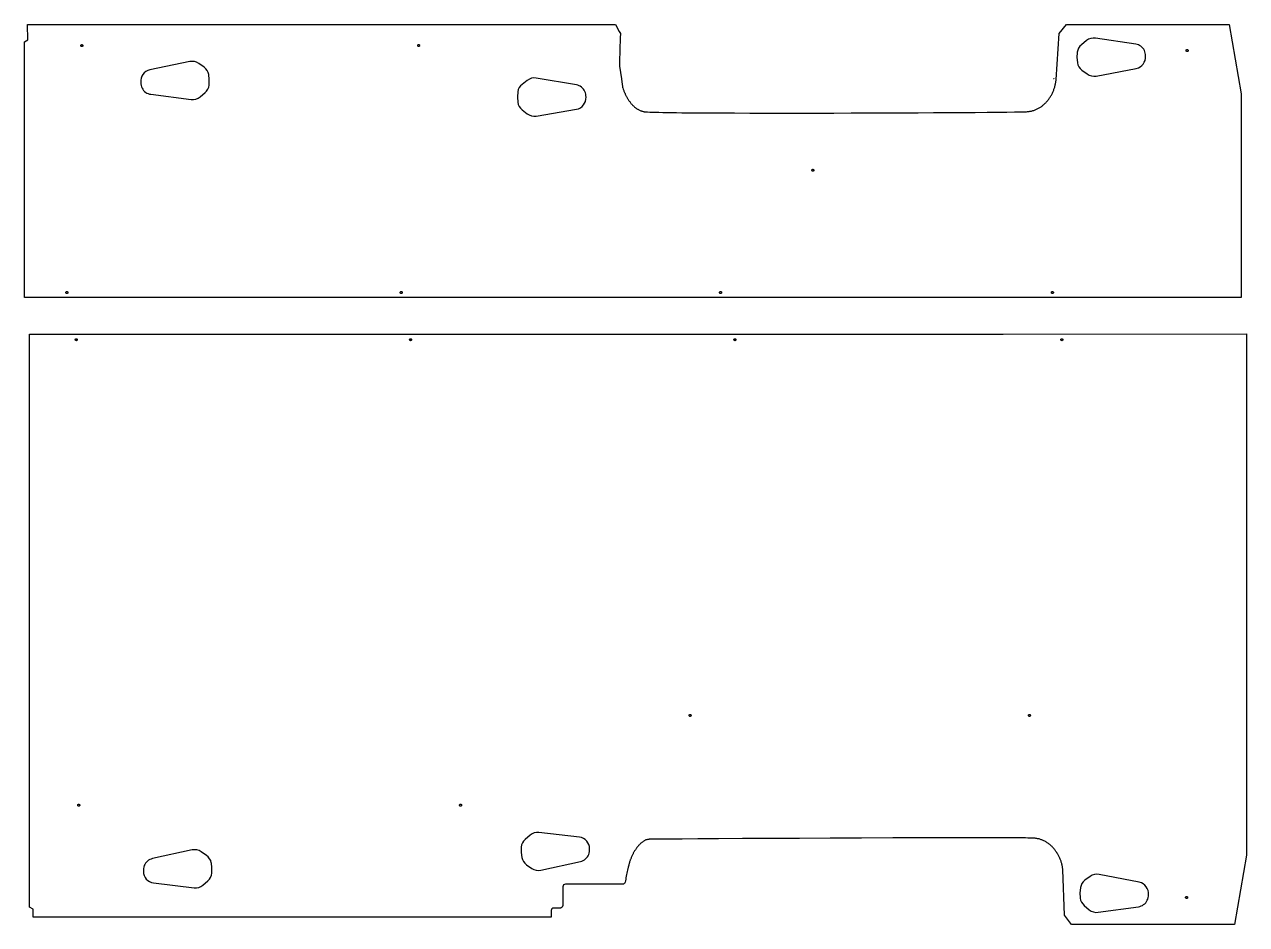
# Model space of a CAD drawing. Extents: x 0 to 9753, y 0 to 9976.
# Drawn here: x 2581 to 5030, y 3338 to 5143 of the extents above; entities that cross this region are included whole.
import ezdxf

# ---------------------------------------------------------------- set-up
doc = ezdxf.new("R2010")
doc.units = 0
doc.layers.add('Default_Layer', color=1, linetype='CONTINUOUS')

msp = doc.modelspace()

# ---------------------------------------------------------------- linework, layer by layer
at = {"layer": 'Default_Layer'}
for points in [[(2580.7, 4595.3), (2580.7, 5107.7), (2587.3, 5111.8), (2587.1, 5142.3), (3765, 5142.4, -0.001201), (3775.1, 5124.1, 0.013159), (3773.2, 5059.1), (3776.8, 5033.3), (3778.4, 5022.2), (3778.9, 5018.8), (3779.1, 5017.4), (3779.2, 5016.8), (3779.4, 5016.3), (3779.8, 5015.3), (3780.6, 5012.8), (3781.1, 5011.5), (3781.6, 5010.2), (3782.1, 5008.9), (3782.6, 5007.7), (3783.1, 5006.4), (3783.6, 5005.1), (3784.2, 5003.9), (3784.8, 5002.6), (3785.4, 5001.4), (3786, 5000.2), (3786.6, 4999), (3787.2, 4997.8), (3787.8, 4996.7), (3788.5, 4995.5), (3789.1, 4994.4), (3789.8, 4993.3), (3790.5, 4992.1), (3791.2, 4991), (3792, 4989.9), (3792.7, 4988.8), (3793.5, 4987.8), (3794.3, 4986.7), (3795.1, 4985.7), (3796, 4984.7), (3796.8, 4983.6), (3797.7, 4982.7), (3798.5, 4981.8), (3799.3, 4981), (3800.1, 4980.1), (3800.9, 4979.3), (3801.8, 4978.6), (3802.6, 4977.8), (3803.5, 4977), (3804.4, 4976.3), (3805.3, 4975.6), (3806.2, 4974.9), (3807.2, 4974.2), (3808.1, 4973.6), (3809.1, 4973), (3810.1, 4972.4), (3811.1, 4971.8), (3812.1, 4971.3), (3813.3, 4970.7), (3814.5, 4970.2), (3815.7, 4969.7), (3816.9, 4969.2), (3818.1, 4968.8), (3819.4, 4968.4), (3820.5, 4968.1), (3821.7, 4967.8), (3822.3, 4967.7), (3823.2, 4967.6), (3824.4, 4967.5), (3825.7, 4967.3), (3827.4, 4967.2), (3829.2, 4967.1), (3833.6, 4966.9), (3838.9, 4966.7), (3845, 4966.6), (3852, 4966.4), (3859.8, 4966.2), (3868.3, 4966.1), (3877.5, 4966), (3887.5, 4965.8), (3898.1, 4965.7), (3921.2, 4965.5), (3946.7, 4965.3), (3974.1, 4965.2), (4003.4, 4965.1), (4034.2, 4965), (4066.3, 4965), (4099.4, 4964.9), (4133.3, 4965), (4167.7, 4965), (4202.5, 4965), (4237.2, 4965.1), (4271.7, 4965.2), (4305.8, 4965.3), (4339.1, 4965.5), (4371.4, 4965.6), (4402.6, 4965.8), (4432.2, 4965.9), (4460.1, 4966.1), (4486, 4966.3), (4509.7, 4966.5), (4530.8, 4966.7), (4549.3, 4966.9), (4564.7, 4967.2), (4571.3, 4967.3), (4576.9, 4967.4), (4581.7, 4967.5), (4585.6, 4967.6), (4588.6, 4967.7), (4590.6, 4967.8), (4591.5, 4967.9), (4592.5, 4968), (4593.9, 4968.1), (4595.6, 4968.4), (4597.2, 4968.7), (4598.7, 4969), (4600.2, 4969.4), (4601.7, 4969.8), (4603.1, 4970.2), (4604.6, 4970.7), (4606, 4971.3), (4607.4, 4971.8), (4608.8, 4972.4), (4610.2, 4973.1), (4611.5, 4973.8), (4612.9, 4974.5), (4614.2, 4975.2), (4615.5, 4976), (4616.8, 4976.9), (4618, 4977.7), (4619.3, 4978.6), (4620.5, 4979.6), (4621.7, 4980.5), (4622.9, 4981.5), (4624, 4982.5), (4625.1, 4983.6), (4626.2, 4984.6), (4627.3, 4985.7), (4628.4, 4986.8), (4629.4, 4988), (4630.4, 4989.1), (4631.4, 4990.3), (4632.3, 4991.5), (4633.3, 4992.8), (4634.2, 4994.1), (4635.1, 4995.4), (4636, 4996.7), (4636.8, 4998.1), (4637.7, 4999.5), (4638.5, 5000.9), (4639.2, 5002.3), (4640, 5003.7), (4640.7, 5005.1), (4641.3, 5006.6), (4642, 5008), (4642.6, 5009.5), (4643.2, 5011), (4643.8, 5012.5), (4644.3, 5014), (4644.8, 5015.5), (4645.2, 5017), (4645.7, 5018.6), (4646.1, 5020.1), (4646.5, 5021.7), (4646.8, 5023.2), (4647.1, 5024.8), (4647.4, 5026.3), (4647.6, 5027.6), (4647.8, 5028.9), (4647.9, 5030.1), (4648.1, 5031.4), (4648.2, 5032.3), (4654.2, 5124.1), (4668.6, 5142.4), (4995.1, 5142.5), (5019.1, 5003.5), (5018.9, 4595.3), (2580.7, 4595.3)], [(4827.3, 5079.1, 0.250514), (4817.6, 5099, 0.116283), (4807.7, 5103.2), (4726.8, 5115, 0.20966), (4709, 5110.1), (4698.7, 5101.8, 0.193163), (4690.4, 5086.9, 0.020546), (4690.4, 5086.6), (4689.8, 5076.5, 0.037985), (4689.8, 5076.1), (4690.8, 5066, 0.013982), (4690.8, 5065.9, 0.194637), (4699.8, 5051.1), (4710.4, 5043.3, 0.20966), (4728.4, 5039.1), (4808.7, 5054.3), (4808.7, 5054.3, 0.376786), (4827.3, 5079.1)], [(2813.7, 5026.2, 0.250514), (2823.8, 5006.4, 0.116283), (2833.8, 5002.5), (2914.9, 4992.2, 0.20966), (2932.6, 4997.5), (2942.7, 5006, 0.193163), (2950.8, 5021.1, 0.020546), (2950.8, 5021.4), (2951.1, 5031.5, 0.037985), (2951.1, 5031.9), (2950, 5041.9, 0.013982), (2949.9, 5042.1, 0.194637), (2940.7, 5056.6), (2929.9, 5064.3, 0.20966), (2911.9, 5068.1), (2831.9, 5051.4), (2831.8, 5051.4, 0.376786), (2813.7, 5026.2)], [(3706, 4996.9, 0.250514), (3696.7, 5017, 0.116283), (3686.9, 5021.3), (3606.3, 5035, 0.20966), (3588.4, 5030.5), (3578, 5022.4, 0.193163), (3569.3, 5007.6, 0.020546), (3569.3, 5007.3), (3568.5, 4997.3, 0.037985), (3568.5, 4996.8), (3569.2, 4986.8, 0.013982), (3569.3, 4986.6, 0.194637), (3577.9, 4971.7), (3588.3, 4963.6, 0.20966), (3606.2, 4959), (3686.8, 4972.4), (3686.9, 4972.5, 0.376786), (3706, 4996.9)], [(5029.7, 4522.3), (5029.7, 3999.9), (5029.7, 3477.6), (5005.7, 3338.5), (4679.2, 3338.6), (4664.8, 3357), (4661.7, 3447.9), (4661.6, 3449.2), (4661.4, 3450.5), (4661.2, 3451.7), (4661, 3453), (4660.7, 3454.6), (4660.4, 3456.1), (4660.1, 3457.7), (4659.7, 3459.2), (4659.3, 3460.8), (4658.9, 3462.3), (4658.4, 3463.8), (4657.9, 3465.3), (4657.4, 3466.8), (4656.8, 3468.3), (4656.2, 3469.8), (4655.6, 3471.3), (4655, 3472.8), (4654.3, 3474.2), (4653.6, 3475.6), (4652.8, 3477.1), (4652.1, 3478.5), (4651.3, 3479.9), (4650.5, 3481.2), (4649.6, 3482.6), (4648.7, 3483.9), (4647.8, 3485.2), (4646.9, 3486.5), (4645.9, 3487.8), (4645, 3489), (4644, 3490.2), (4643, 3491.4), (4642, 3492.5), (4640.9, 3493.6), (4639.9, 3494.7), (4638.8, 3495.8), (4637.6, 3496.8), (4636.5, 3497.8), (4635.3, 3498.8), (4634.1, 3499.8), (4632.9, 3500.7), (4631.7, 3501.6), (4630.4, 3502.5), (4629.1, 3503.3), (4627.8, 3504.1), (4626.5, 3504.8), (4625.2, 3505.6), (4623.8, 3506.3), (4622.4, 3506.9), (4621, 3507.5), (4619.6, 3508.1), (4618.2, 3508.6), (4616.8, 3509.1), (4615.3, 3509.5), (4613.8, 3510), (4612.3, 3510.3), (4610.8, 3510.6), (4609.2, 3510.9), (4607.5, 3511.2), (4606.1, 3511.4), (4605.1, 3511.5), (4604.2, 3511.5), (4602.3, 3511.6), (4599.5, 3511.7), (4596, 3511.8), (4591.7, 3511.9), (4586.6, 3512), (4580.8, 3512), (4567, 3512.1), (4550.7, 3512.2), (4532, 3512.3), (4511.1, 3512.3), (4488.2, 3512.3), (4463.6, 3512.3), (4437.4, 3512.3), (4381, 3512.2), (4320.8, 3512), (4258.4, 3511.8), (4195.5, 3511.5), (4133.7, 3511.3), (4074.6, 3511), (4019.9, 3510.7), (3971.2, 3510.3), (3930.2, 3510.1), (3898.6, 3509.8), (3886.7, 3509.7), (3877.9, 3509.6), (3875.2, 3509.6), (3872.5, 3509.6), (3867.1, 3509.6), (3861.6, 3509.6), (3856.2, 3509.7), (3850.9, 3509.7), (3845.9, 3509.7), (3843.5, 3509.7), (3841.2, 3509.7), (3839.1, 3509.7), (3837, 3509.6), (3835.8, 3509.5), (3834.7, 3509.5), (3833.7, 3509.4), (3832.7, 3509.3), (3831.7, 3509.2), (3830.8, 3509.1), (3829.2, 3508.9), (3827.9, 3508.6), (3826.9, 3508.4), (3826.2, 3508.2), (3825.9, 3508.1), (3825.8, 3508), (3824.7, 3507.5), (3823.7, 3506.9), (3822.7, 3506.3), (3821.8, 3505.7), (3820.8, 3505.1), (3819.9, 3504.4), (3818.9, 3503.7), (3818, 3503), (3817.1, 3502.3), (3816.2, 3501.5), (3815.4, 3500.8), (3814.5, 3500), (3813.7, 3499.2), (3812.9, 3498.4), (3812.1, 3497.5), (3811.3, 3496.7), (3810.4, 3495.7), (3809.6, 3494.7), (3808.7, 3493.7), (3807.9, 3492.6), (3807.1, 3491.6), (3806.4, 3490.5), (3805.6, 3489.4), (3804.9, 3488.3), (3804.1, 3487.2), (3803.4, 3486.1), (3802.8, 3484.9), (3802.1, 3483.8), (3801.4, 3482.7), (3800.8, 3481.5), (3800.2, 3480.3), (3799.6, 3479.2), (3799, 3477.9), (3798.4, 3476.7), (3797.8, 3475.4), (3797.3, 3474.2), (3796.7, 3472.9), (3796.2, 3471.7), (3795.7, 3470.4), (3795.2, 3469.1), (3794.7, 3467.9), (3794.3, 3466.6), (3793.4, 3464), (3793, 3463), (3792.9, 3462.5), (3792.7, 3462), (3791.7, 3457.6), (3790.6, 3453.2), (3789.4, 3447.7), (3788.7, 3444.7), (3788, 3441.7), (3787.4, 3438.5), (3786.7, 3435.3), (3786.1, 3432.2), (3785.5, 3429.2), (3785, 3426.3), (3784.6, 3423.6, -0.373486), (3779.7, 3419.3), (3664.6, 3419.3, 0.414214), (3659.6, 3414.3), (3659.6, 3376.6, -0.414214), (3654.6, 3371.6), (3641.2, 3371.6, 0.414214), (3636.2, 3366.6), (3636.2, 3353.1), (3117, 3353.1), (2597.9, 3353.1), (2597.9, 3369.3), (2591.1, 3373.4), (2591.1, 3947.4), (2591.1, 4521.5), (3078.8, 4521.6), (3566.5, 4521.8), (4054.2, 4521.9), (4542, 4522), (5029.7, 4522.3)], [(3713.2, 3490.4, 0.376786), (3692.8, 3513.8), (3692.8, 3513.8), (3611.6, 3523.1, 0.20966), (3593.9, 3517.7), (3583.9, 3509.1, 0.194637), (3576.1, 3493.7, 0.013982), (3576.1, 3493.5), (3575.8, 3483.5, 0.037985), (3575.8, 3483), (3577.1, 3473, 0.020546), (3577.2, 3472.8, 0.193163), (3586.6, 3458.4), (3597.4, 3450.9, 0.20966), (3615.5, 3447.3), (3695.3, 3465, 0.116283), (3704.9, 3469.9, 0.250514), (3713.2, 3490.4)], [(2819.1, 3445.2, 0.376786), (2839.3, 3421.8), (2839.4, 3421.8), (2920.6, 3412.2, 0.20966), (2938.2, 3417.6), (2948.2, 3426.2, 0.194637), (2956.2, 3441.5, 0.013982), (2956.2, 3441.7), (2956.5, 3451.7, 0.037985), (2956.4, 3452.2), (2955.2, 3462.2, 0.020546), (2955.1, 3462.5, 0.193163), (2945.8, 3476.8), (2935, 3484.4, 0.20966), (2916.8, 3488), (2837, 3470.6, 0.116283), (2827.4, 3465.8, 0.250514), (2819.1, 3445.2)], [(4833.2, 3398.2, 0.376786), (4814.8, 3423.2), (4814.7, 3423.2), (4734.5, 3439, 0.20966), (4716.5, 3435), (4705.8, 3427.2, 0.194637), (4696.8, 3412.6, 0.013982), (4696.7, 3412.4), (4695.7, 3402.4, 0.037985), (4695.7, 3401.9), (4696.2, 3391.9, 0.020546), (4696.2, 3391.6, 0.193163), (4704.4, 3376.6), (4714.6, 3368.2, 0.20966), (4732.4, 3363.1), (4813.3, 3374.3, 0.116283), (4823.3, 3378.4, 0.250514), (4833.2, 3398.2)]]:
    msp.add_lwpolyline(points, format="xyb", close=True, dxfattribs=at)
for points in [[(2693.7, 5100.3), (2693.7, 5100.5), (2693.7, 5100.7), (2693.8, 5100.9), (2693.8, 5101), (2693.9, 5101.2), (2694, 5101.4), (2694.1, 5101.5), (2694.3, 5101.7), (2694.4, 5101.8), (2694.5, 5101.9), (2694.7, 5102), (2694.9, 5102.1), (2695.1, 5102.2), (2695.3, 5102.2), (2695.5, 5102.3), (2695.7, 5102.3), (2695.9, 5102.3), (2696.1, 5102.2), (2696.3, 5102.2), (2696.4, 5102.1), (2696.6, 5102), (2696.8, 5101.9), (2696.9, 5101.8), (2697.1, 5101.7), (2697.2, 5101.5), (2697.3, 5101.4), (2697.4, 5101.2), (2697.5, 5101), (2697.6, 5100.9), (2697.6, 5100.7), (2697.7, 5100.5), (2697.7, 5100.3), (2697.7, 5100.1), (2697.6, 5099.9), (2697.6, 5099.7), (2697.5, 5099.5), (2697.4, 5099.3), (2697.3, 5099.1), (2697.2, 5099), (2697.1, 5098.8), (2696.9, 5098.7), (2696.8, 5098.6), (2696.6, 5098.5), (2696.4, 5098.4), (2696.3, 5098.4), (2696.1, 5098.3), (2695.9, 5098.3), (2695.7, 5098.3), (2695.5, 5098.3), (2695.3, 5098.3), (2695.1, 5098.4), (2694.9, 5098.4), (2694.7, 5098.5), (2694.5, 5098.6), (2694.4, 5098.7), (2694.3, 5098.8), (2694.1, 5099), (2694, 5099.1), (2693.9, 5099.3), (2693.8, 5099.5), (2693.8, 5099.7), (2693.7, 5099.9), (2693.7, 5100.1), (2693.7, 5100.3)], [(3368.7, 5100.3), (3368.7, 5100.5), (3368.7, 5100.7), (3368.8, 5100.9), (3368.8, 5101), (3368.9, 5101.2), (3369, 5101.4), (3369.1, 5101.5), (3369.3, 5101.7), (3369.4, 5101.8), (3369.5, 5101.9), (3369.7, 5102), (3369.9, 5102.1), (3370.1, 5102.2), (3370.3, 5102.2), (3370.5, 5102.3), (3370.7, 5102.3), (3370.9, 5102.3), (3371.1, 5102.2), (3371.3, 5102.2), (3371.4, 5102.1), (3371.6, 5102), (3371.8, 5101.9), (3371.9, 5101.8), (3372.1, 5101.7), (3372.2, 5101.5), (3372.3, 5101.4), (3372.4, 5101.2), (3372.5, 5101), (3372.6, 5100.9), (3372.6, 5100.7), (3372.7, 5100.5), (3372.7, 5100.3), (3372.7, 5100.1), (3372.6, 5099.9), (3372.6, 5099.7), (3372.5, 5099.5), (3372.4, 5099.3), (3372.3, 5099.1), (3372.2, 5099), (3372.1, 5098.8), (3371.9, 5098.7), (3371.8, 5098.6), (3371.6, 5098.5), (3371.4, 5098.4), (3371.3, 5098.4), (3371.1, 5098.3), (3370.9, 5098.3), (3370.7, 5098.3), (3370.5, 5098.3), (3370.3, 5098.3), (3370.1, 5098.4), (3369.9, 5098.4), (3369.7, 5098.5), (3369.5, 5098.6), (3369.4, 5098.7), (3369.3, 5098.8), (3369.1, 5099), (3369, 5099.1), (3368.9, 5099.3), (3368.8, 5099.5), (3368.8, 5099.7), (3368.7, 5099.9), (3368.7, 5100.1), (3368.7, 5100.3)], [(4908.7, 5090.3), (4908.7, 5090.5), (4908.7, 5090.7), (4908.8, 5090.9), (4908.8, 5091), (4908.9, 5091.2), (4909, 5091.4), (4909.1, 5091.5), (4909.3, 5091.7), (4909.4, 5091.8), (4909.5, 5091.9), (4909.7, 5092), (4909.9, 5092.1), (4910.1, 5092.2), (4910.3, 5092.2), (4910.5, 5092.3), (4910.7, 5092.3), (4910.9, 5092.3), (4911.1, 5092.2), (4911.3, 5092.2), (4911.4, 5092.1), (4911.6, 5092), (4911.8, 5091.9), (4911.9, 5091.8), (4912.1, 5091.7), (4912.2, 5091.5), (4912.3, 5091.4), (4912.4, 5091.2), (4912.5, 5091), (4912.6, 5090.9), (4912.6, 5090.7), (4912.7, 5090.5), (4912.7, 5090.3), (4912.7, 5090.1), (4912.6, 5089.9), (4912.6, 5089.7), (4912.5, 5089.5), (4912.4, 5089.3), (4912.3, 5089.1), (4912.2, 5089), (4912.1, 5088.8), (4911.9, 5088.7), (4911.8, 5088.6), (4911.6, 5088.5), (4911.4, 5088.4), (4911.3, 5088.4), (4911.1, 5088.3), (4910.9, 5088.3), (4910.7, 5088.3), (4910.5, 5088.3), (4910.3, 5088.3), (4910.1, 5088.4), (4909.9, 5088.4), (4909.7, 5088.5), (4909.5, 5088.6), (4909.4, 5088.7), (4909.3, 5088.8), (4909.1, 5089), (4909, 5089.1), (4908.9, 5089.3), (4908.8, 5089.5), (4908.8, 5089.7), (4908.7, 5089.9), (4908.7, 5090.1), (4908.7, 5090.3)], [(4158.7, 4850.3), (4158.7, 4850.5), (4158.7, 4850.7), (4158.8, 4850.9), (4158.8, 4851), (4158.9, 4851.2), (4159, 4851.4), (4159.1, 4851.5), (4159.3, 4851.7), (4159.4, 4851.8), (4159.5, 4851.9), (4159.7, 4852), (4159.9, 4852.1), (4160.1, 4852.2), (4160.3, 4852.2), (4160.5, 4852.3), (4160.7, 4852.3), (4160.9, 4852.3), (4161.1, 4852.2), (4161.3, 4852.2), (4161.4, 4852.1), (4161.6, 4852), (4161.8, 4851.9), (4161.9, 4851.8), (4162.1, 4851.7), (4162.2, 4851.5), (4162.3, 4851.4), (4162.4, 4851.2), (4162.5, 4851), (4162.6, 4850.9), (4162.6, 4850.7), (4162.7, 4850.5), (4162.7, 4850.3), (4162.7, 4850.1), (4162.6, 4849.9), (4162.6, 4849.7), (4162.5, 4849.5), (4162.4, 4849.3), (4162.3, 4849.1), (4162.2, 4849), (4162.1, 4848.8), (4161.9, 4848.7), (4161.8, 4848.6), (4161.6, 4848.5), (4161.4, 4848.4), (4161.3, 4848.4), (4161.1, 4848.3), (4160.9, 4848.3), (4160.7, 4848.3), (4160.5, 4848.3), (4160.3, 4848.3), (4160.1, 4848.4), (4159.9, 4848.4), (4159.7, 4848.5), (4159.5, 4848.6), (4159.4, 4848.7), (4159.3, 4848.8), (4159.1, 4849), (4159, 4849.1), (4158.9, 4849.3), (4158.8, 4849.5), (4158.8, 4849.7), (4158.7, 4849.9), (4158.7, 4850.1), (4158.7, 4850.3)], [(2663.7, 4605.3), (2663.7, 4605.5), (2663.7, 4605.7), (2663.8, 4605.9), (2663.8, 4606), (2663.9, 4606.2), (2664, 4606.4), (2664.1, 4606.5), (2664.3, 4606.7), (2664.4, 4606.8), (2664.5, 4606.9), (2664.7, 4607), (2664.9, 4607.1), (2665.1, 4607.2), (2665.3, 4607.2), (2665.5, 4607.3), (2665.7, 4607.3), (2665.9, 4607.3), (2666.1, 4607.2), (2666.3, 4607.2), (2666.4, 4607.1), (2666.6, 4607), (2666.8, 4606.9), (2666.9, 4606.8), (2667.1, 4606.7), (2667.2, 4606.5), (2667.3, 4606.4), (2667.4, 4606.2), (2667.5, 4606), (2667.6, 4605.9), (2667.6, 4605.7), (2667.7, 4605.5), (2667.7, 4605.3), (2667.7, 4605.1), (2667.6, 4604.9), (2667.6, 4604.7), (2667.5, 4604.5), (2667.4, 4604.3), (2667.3, 4604.1), (2667.2, 4604), (2667.1, 4603.8), (2666.9, 4603.7), (2666.8, 4603.6), (2666.6, 4603.5), (2666.4, 4603.4), (2666.3, 4603.4), (2666.1, 4603.3), (2665.9, 4603.3), (2665.7, 4603.3), (2665.5, 4603.3), (2665.3, 4603.3), (2665.1, 4603.4), (2664.9, 4603.4), (2664.7, 4603.5), (2664.5, 4603.6), (2664.4, 4603.7), (2664.3, 4603.8), (2664.1, 4604), (2664, 4604.1), (2663.9, 4604.3), (2663.8, 4604.5), (2663.8, 4604.7), (2663.7, 4604.9), (2663.7, 4605.1), (2663.7, 4605.3)], [(3333.7, 4605.3), (3333.7, 4605.5), (3333.7, 4605.7), (3333.8, 4605.9), (3333.8, 4606), (3333.9, 4606.2), (3334, 4606.4), (3334.1, 4606.5), (3334.3, 4606.7), (3334.4, 4606.8), (3334.5, 4606.9), (3334.7, 4607), (3334.9, 4607.1), (3335.1, 4607.2), (3335.3, 4607.2), (3335.5, 4607.3), (3335.7, 4607.3), (3335.9, 4607.3), (3336.1, 4607.2), (3336.3, 4607.2), (3336.4, 4607.1), (3336.6, 4607), (3336.8, 4606.9), (3336.9, 4606.8), (3337.1, 4606.7), (3337.2, 4606.5), (3337.3, 4606.4), (3337.4, 4606.2), (3337.5, 4606), (3337.6, 4605.9), (3337.6, 4605.7), (3337.7, 4605.5), (3337.7, 4605.3), (3337.7, 4605.1), (3337.6, 4604.9), (3337.6, 4604.7), (3337.5, 4604.5), (3337.4, 4604.3), (3337.3, 4604.1), (3337.2, 4604), (3337.1, 4603.8), (3336.9, 4603.7), (3336.8, 4603.6), (3336.6, 4603.5), (3336.4, 4603.4), (3336.3, 4603.4), (3336.1, 4603.3), (3335.9, 4603.3), (3335.7, 4603.3), (3335.5, 4603.3), (3335.3, 4603.3), (3335.1, 4603.4), (3334.9, 4603.4), (3334.7, 4603.5), (3334.5, 4603.6), (3334.4, 4603.7), (3334.3, 4603.8), (3334.1, 4604), (3334, 4604.1), (3333.9, 4604.3), (3333.8, 4604.5), (3333.8, 4604.7), (3333.7, 4604.9), (3333.7, 4605.1), (3333.7, 4605.3)], [(3973.7, 4605.3), (3973.7, 4605.5), (3973.7, 4605.7), (3973.8, 4605.9), (3973.8, 4606), (3973.9, 4606.2), (3974, 4606.4), (3974.1, 4606.5), (3974.3, 4606.7), (3974.4, 4606.8), (3974.5, 4606.9), (3974.7, 4607), (3974.9, 4607.1), (3975.1, 4607.2), (3975.3, 4607.2), (3975.5, 4607.3), (3975.7, 4607.3), (3975.9, 4607.3), (3976.1, 4607.2), (3976.3, 4607.2), (3976.4, 4607.1), (3976.6, 4607), (3976.8, 4606.9), (3976.9, 4606.8), (3977.1, 4606.7), (3977.2, 4606.5), (3977.3, 4606.4), (3977.4, 4606.2), (3977.5, 4606), (3977.6, 4605.9), (3977.6, 4605.7), (3977.7, 4605.5), (3977.7, 4605.3), (3977.7, 4605.1), (3977.6, 4604.9), (3977.6, 4604.7), (3977.5, 4604.5), (3977.4, 4604.3), (3977.3, 4604.1), (3977.2, 4604), (3977.1, 4603.8), (3976.9, 4603.7), (3976.8, 4603.6), (3976.6, 4603.5), (3976.4, 4603.4), (3976.3, 4603.4), (3976.1, 4603.3), (3975.9, 4603.3), (3975.7, 4603.3), (3975.5, 4603.3), (3975.3, 4603.3), (3975.1, 4603.4), (3974.9, 4603.4), (3974.7, 4603.5), (3974.5, 4603.6), (3974.4, 4603.7), (3974.3, 4603.8), (3974.1, 4604), (3974, 4604.1), (3973.9, 4604.3), (3973.8, 4604.5), (3973.8, 4604.7), (3973.7, 4604.9), (3973.7, 4605.1), (3973.7, 4605.3)], [(4638.7, 4605.3), (4638.7, 4605.5), (4638.7, 4605.7), (4638.8, 4605.9), (4638.8, 4606), (4638.9, 4606.2), (4639, 4606.4), (4639.1, 4606.5), (4639.3, 4606.7), (4639.4, 4606.8), (4639.5, 4606.9), (4639.7, 4607), (4639.9, 4607.1), (4640.1, 4607.2), (4640.3, 4607.2), (4640.5, 4607.3), (4640.7, 4607.3), (4640.9, 4607.3), (4641.1, 4607.2), (4641.3, 4607.2), (4641.4, 4607.1), (4641.6, 4607), (4641.8, 4606.9), (4641.9, 4606.8), (4642.1, 4606.7), (4642.2, 4606.5), (4642.3, 4606.4), (4642.4, 4606.2), (4642.5, 4606), (4642.6, 4605.9), (4642.6, 4605.7), (4642.7, 4605.5), (4642.7, 4605.3), (4642.7, 4605.1), (4642.6, 4604.9), (4642.6, 4604.7), (4642.5, 4604.5), (4642.4, 4604.3), (4642.3, 4604.1), (4642.2, 4604), (4642.1, 4603.8), (4641.9, 4603.7), (4641.8, 4603.6), (4641.6, 4603.5), (4641.4, 4603.4), (4641.3, 4603.4), (4641.1, 4603.3), (4640.9, 4603.3), (4640.7, 4603.3), (4640.5, 4603.3), (4640.3, 4603.3), (4640.1, 4603.4), (4639.9, 4603.4), (4639.7, 4603.5), (4639.5, 4603.6), (4639.4, 4603.7), (4639.3, 4603.8), (4639.1, 4604), (4639, 4604.1), (4638.9, 4604.3), (4638.8, 4604.5), (4638.8, 4604.7), (4638.7, 4604.9), (4638.7, 4605.1), (4638.7, 4605.3)], [(2686.5, 4510.7), (2686.5, 4510.5), (2686.5, 4510.3), (2686.4, 4510.1), (2686.4, 4510), (2686.3, 4509.8), (2686.2, 4509.6), (2686.1, 4509.5), (2685.9, 4509.3), (2685.8, 4509.2), (2685.6, 4509.1), (2685.5, 4509), (2685.3, 4508.9), (2685.1, 4508.8), (2684.9, 4508.8), (2684.7, 4508.7), (2684.5, 4508.7), (2684.3, 4508.7), (2684.1, 4508.8), (2683.9, 4508.8), (2683.7, 4508.9), (2683.6, 4509), (2683.4, 4509.1), (2683.3, 4509.2), (2683.1, 4509.3), (2683, 4509.5), (2682.9, 4509.6), (2682.8, 4509.8), (2682.7, 4510), (2682.6, 4510.1), (2682.6, 4510.3), (2682.5, 4510.5), (2682.5, 4510.7), (2682.5, 4510.9), (2682.6, 4511.1), (2682.6, 4511.3), (2682.7, 4511.5), (2682.8, 4511.7), (2682.9, 4511.9), (2683, 4512), (2683.1, 4512.1), (2683.3, 4512.3), (2683.4, 4512.4), (2683.6, 4512.5), (2683.7, 4512.6), (2683.9, 4512.6), (2684.1, 4512.7), (2684.3, 4512.7), (2684.5, 4512.7), (2684.7, 4512.7), (2684.9, 4512.7), (2685.1, 4512.6), (2685.3, 4512.6), (2685.5, 4512.5), (2685.6, 4512.4), (2685.8, 4512.3), (2685.9, 4512.1), (2686.1, 4512), (2686.2, 4511.9), (2686.3, 4511.7), (2686.4, 4511.5), (2686.4, 4511.3), (2686.5, 4511.1), (2686.5, 4510.9), (2686.5, 4510.7)], [(3356.5, 4510.7), (3356.5, 4510.5), (3356.5, 4510.3), (3356.4, 4510.1), (3356.4, 4510), (3356.3, 4509.8), (3356.2, 4509.6), (3356.1, 4509.5), (3355.9, 4509.3), (3355.8, 4509.2), (3355.6, 4509.1), (3355.5, 4509), (3355.3, 4508.9), (3355.1, 4508.8), (3354.9, 4508.8), (3354.7, 4508.7), (3354.5, 4508.7), (3354.3, 4508.7), (3354.1, 4508.8), (3353.9, 4508.8), (3353.7, 4508.9), (3353.6, 4509), (3353.4, 4509.1), (3353.3, 4509.2), (3353.1, 4509.3), (3353, 4509.5), (3352.9, 4509.6), (3352.8, 4509.8), (3352.7, 4510), (3352.6, 4510.1), (3352.6, 4510.3), (3352.5, 4510.5), (3352.5, 4510.7), (3352.5, 4510.9), (3352.6, 4511.1), (3352.6, 4511.3), (3352.7, 4511.5), (3352.8, 4511.7), (3352.9, 4511.9), (3353, 4512), (3353.1, 4512.1), (3353.3, 4512.3), (3353.4, 4512.4), (3353.6, 4512.5), (3353.7, 4512.6), (3353.9, 4512.6), (3354.1, 4512.7), (3354.3, 4512.7), (3354.5, 4512.7), (3354.7, 4512.7), (3354.9, 4512.7), (3355.1, 4512.6), (3355.3, 4512.6), (3355.5, 4512.5), (3355.6, 4512.4), (3355.8, 4512.3), (3355.9, 4512.1), (3356.1, 4512), (3356.2, 4511.9), (3356.3, 4511.7), (3356.4, 4511.5), (3356.4, 4511.3), (3356.5, 4511.1), (3356.5, 4510.9), (3356.5, 4510.7)], [(4006.5, 4510.7), (4006.5, 4510.5), (4006.5, 4510.3), (4006.4, 4510.1), (4006.4, 4510), (4006.3, 4509.8), (4006.2, 4509.6), (4006.1, 4509.5), (4005.9, 4509.3), (4005.8, 4509.2), (4005.6, 4509.1), (4005.5, 4509), (4005.3, 4508.9), (4005.1, 4508.8), (4004.9, 4508.8), (4004.7, 4508.7), (4004.5, 4508.7), (4004.3, 4508.7), (4004.1, 4508.8), (4003.9, 4508.8), (4003.7, 4508.9), (4003.6, 4509), (4003.4, 4509.1), (4003.3, 4509.2), (4003.1, 4509.3), (4003, 4509.5), (4002.9, 4509.6), (4002.8, 4509.8), (4002.7, 4510), (4002.6, 4510.1), (4002.6, 4510.3), (4002.5, 4510.5), (4002.5, 4510.7), (4002.5, 4510.9), (4002.6, 4511.1), (4002.6, 4511.3), (4002.7, 4511.5), (4002.8, 4511.7), (4002.9, 4511.9), (4003, 4512), (4003.1, 4512.1), (4003.3, 4512.3), (4003.4, 4512.4), (4003.6, 4512.5), (4003.7, 4512.6), (4003.9, 4512.6), (4004.1, 4512.7), (4004.3, 4512.7), (4004.5, 4512.7), (4004.7, 4512.7), (4004.9, 4512.7), (4005.1, 4512.6), (4005.3, 4512.6), (4005.5, 4512.5), (4005.6, 4512.4), (4005.8, 4512.3), (4005.9, 4512.1), (4006.1, 4512), (4006.2, 4511.9), (4006.3, 4511.7), (4006.4, 4511.5), (4006.4, 4511.3), (4006.5, 4511.1), (4006.5, 4510.9), (4006.5, 4510.7)], [(4661.5, 4510.7), (4661.5, 4510.5), (4661.5, 4510.3), (4661.4, 4510.1), (4661.4, 4510), (4661.3, 4509.8), (4661.2, 4509.6), (4661.1, 4509.5), (4660.9, 4509.3), (4660.8, 4509.2), (4660.6, 4509.1), (4660.5, 4509), (4660.3, 4508.9), (4660.1, 4508.8), (4659.9, 4508.8), (4659.7, 4508.7), (4659.5, 4508.7), (4659.3, 4508.7), (4659.1, 4508.8), (4658.9, 4508.8), (4658.7, 4508.9), (4658.6, 4509), (4658.4, 4509.1), (4658.3, 4509.2), (4658.1, 4509.3), (4658, 4509.5), (4657.9, 4509.6), (4657.8, 4509.8), (4657.7, 4510), (4657.6, 4510.1), (4657.6, 4510.3), (4657.5, 4510.5), (4657.5, 4510.7), (4657.5, 4510.9), (4657.6, 4511.1), (4657.6, 4511.3), (4657.7, 4511.5), (4657.8, 4511.7), (4657.9, 4511.9), (4658, 4512), (4658.1, 4512.1), (4658.3, 4512.3), (4658.4, 4512.4), (4658.6, 4512.5), (4658.7, 4512.6), (4658.9, 4512.6), (4659.1, 4512.7), (4659.3, 4512.7), (4659.5, 4512.7), (4659.7, 4512.7), (4659.9, 4512.7), (4660.1, 4512.6), (4660.3, 4512.6), (4660.5, 4512.5), (4660.6, 4512.4), (4660.8, 4512.3), (4660.9, 4512.1), (4661.1, 4512), (4661.2, 4511.9), (4661.3, 4511.7), (4661.4, 4511.5), (4661.4, 4511.3), (4661.5, 4511.1), (4661.5, 4510.9), (4661.5, 4510.7)], [(3916.5, 3757.7), (3916.5, 3757.5), (3916.5, 3757.3), (3916.4, 3757.1), (3916.4, 3757), (3916.3, 3756.8), (3916.2, 3756.6), (3916.1, 3756.5), (3915.9, 3756.3), (3915.8, 3756.2), (3915.6, 3756.1), (3915.5, 3756), (3915.3, 3755.9), (3915.1, 3755.8), (3914.9, 3755.8), (3914.7, 3755.7), (3914.5, 3755.7), (3914.3, 3755.7), (3914.1, 3755.8), (3913.9, 3755.8), (3913.7, 3755.9), (3913.6, 3756), (3913.4, 3756.1), (3913.3, 3756.2), (3913.1, 3756.3), (3913, 3756.5), (3912.9, 3756.6), (3912.8, 3756.8), (3912.7, 3757), (3912.6, 3757.1), (3912.6, 3757.3), (3912.5, 3757.5), (3912.5, 3757.7), (3912.5, 3757.9), (3912.6, 3758.1), (3912.6, 3758.3), (3912.7, 3758.5), (3912.8, 3758.7), (3912.9, 3758.9), (3913, 3759), (3913.1, 3759.1), (3913.3, 3759.3), (3913.4, 3759.4), (3913.6, 3759.5), (3913.7, 3759.6), (3913.9, 3759.6), (3914.1, 3759.7), (3914.3, 3759.7), (3914.5, 3759.7), (3914.7, 3759.7), (3914.9, 3759.7), (3915.1, 3759.6), (3915.3, 3759.6), (3915.5, 3759.5), (3915.6, 3759.4), (3915.8, 3759.3), (3915.9, 3759.1), (3916.1, 3759), (3916.2, 3758.9), (3916.3, 3758.7), (3916.4, 3758.5), (3916.4, 3758.3), (3916.5, 3758.1), (3916.5, 3757.9), (3916.5, 3757.7)], [(4596.5, 3757.7), (4596.5, 3757.5), (4596.5, 3757.3), (4596.4, 3757.1), (4596.4, 3757), (4596.3, 3756.8), (4596.2, 3756.6), (4596.1, 3756.5), (4595.9, 3756.3), (4595.8, 3756.2), (4595.6, 3756.1), (4595.5, 3756), (4595.3, 3755.9), (4595.1, 3755.8), (4594.9, 3755.8), (4594.7, 3755.7), (4594.5, 3755.7), (4594.3, 3755.7), (4594.1, 3755.8), (4593.9, 3755.8), (4593.7, 3755.9), (4593.6, 3756), (4593.4, 3756.1), (4593.3, 3756.2), (4593.1, 3756.3), (4593, 3756.5), (4592.9, 3756.6), (4592.8, 3756.8), (4592.7, 3757), (4592.6, 3757.1), (4592.6, 3757.3), (4592.5, 3757.5), (4592.5, 3757.7), (4592.5, 3757.9), (4592.6, 3758.1), (4592.6, 3758.3), (4592.7, 3758.5), (4592.8, 3758.7), (4592.9, 3758.9), (4593, 3759), (4593.1, 3759.1), (4593.3, 3759.3), (4593.4, 3759.4), (4593.6, 3759.5), (4593.7, 3759.6), (4593.9, 3759.6), (4594.1, 3759.7), (4594.3, 3759.7), (4594.5, 3759.7), (4594.7, 3759.7), (4594.9, 3759.7), (4595.1, 3759.6), (4595.3, 3759.6), (4595.5, 3759.5), (4595.6, 3759.4), (4595.8, 3759.3), (4595.9, 3759.1), (4596.1, 3759), (4596.2, 3758.9), (4596.3, 3758.7), (4596.4, 3758.5), (4596.4, 3758.3), (4596.5, 3758.1), (4596.5, 3757.9), (4596.5, 3757.7)], [(2691.5, 3577.7), (2691.5, 3577.5), (2691.5, 3577.3), (2691.4, 3577.1), (2691.4, 3577), (2691.3, 3576.8), (2691.2, 3576.6), (2691.1, 3576.5), (2690.9, 3576.3), (2690.8, 3576.2), (2690.6, 3576.1), (2690.5, 3576), (2690.3, 3575.9), (2690.1, 3575.8), (2689.9, 3575.8), (2689.7, 3575.7), (2689.5, 3575.7), (2689.3, 3575.7), (2689.1, 3575.8), (2688.9, 3575.8), (2688.7, 3575.9), (2688.6, 3576), (2688.4, 3576.1), (2688.3, 3576.2), (2688.1, 3576.3), (2688, 3576.5), (2687.9, 3576.6), (2687.8, 3576.8), (2687.7, 3577), (2687.6, 3577.1), (2687.6, 3577.3), (2687.5, 3577.5), (2687.5, 3577.7), (2687.5, 3577.9), (2687.6, 3578.1), (2687.6, 3578.3), (2687.7, 3578.5), (2687.8, 3578.7), (2687.9, 3578.9), (2688, 3579), (2688.1, 3579.1), (2688.3, 3579.3), (2688.4, 3579.4), (2688.6, 3579.5), (2688.7, 3579.6), (2688.9, 3579.6), (2689.1, 3579.7), (2689.3, 3579.7), (2689.5, 3579.7), (2689.7, 3579.7), (2689.9, 3579.7), (2690.1, 3579.6), (2690.3, 3579.6), (2690.5, 3579.5), (2690.6, 3579.4), (2690.8, 3579.3), (2690.9, 3579.1), (2691.1, 3579), (2691.2, 3578.9), (2691.3, 3578.7), (2691.4, 3578.5), (2691.4, 3578.3), (2691.5, 3578.1), (2691.5, 3577.9), (2691.5, 3577.7)], [(3456.5, 3577.7), (3456.5, 3577.5), (3456.5, 3577.3), (3456.4, 3577.1), (3456.4, 3577), (3456.3, 3576.8), (3456.2, 3576.6), (3456.1, 3576.5), (3455.9, 3576.3), (3455.8, 3576.2), (3455.6, 3576.1), (3455.5, 3576), (3455.3, 3575.9), (3455.1, 3575.8), (3454.9, 3575.8), (3454.7, 3575.7), (3454.5, 3575.7), (3454.3, 3575.7), (3454.1, 3575.8), (3453.9, 3575.8), (3453.7, 3575.9), (3453.6, 3576), (3453.4, 3576.1), (3453.3, 3576.2), (3453.1, 3576.3), (3453, 3576.5), (3452.9, 3576.6), (3452.8, 3576.8), (3452.7, 3577), (3452.6, 3577.1), (3452.6, 3577.3), (3452.5, 3577.5), (3452.5, 3577.7), (3452.5, 3577.9), (3452.6, 3578.1), (3452.6, 3578.3), (3452.7, 3578.5), (3452.8, 3578.7), (3452.9, 3578.9), (3453, 3579), (3453.1, 3579.1), (3453.3, 3579.3), (3453.4, 3579.4), (3453.6, 3579.5), (3453.7, 3579.6), (3453.9, 3579.6), (3454.1, 3579.7), (3454.3, 3579.7), (3454.5, 3579.7), (3454.7, 3579.7), (3454.9, 3579.7), (3455.1, 3579.6), (3455.3, 3579.6), (3455.5, 3579.5), (3455.6, 3579.4), (3455.8, 3579.3), (3455.9, 3579.1), (3456.1, 3579), (3456.2, 3578.9), (3456.3, 3578.7), (3456.4, 3578.5), (3456.4, 3578.3), (3456.5, 3578.1), (3456.5, 3577.9), (3456.5, 3577.7)], [(4911.5, 3392.7), (4911.5, 3392.5), (4911.5, 3392.3), (4911.4, 3392.1), (4911.4, 3392), (4911.3, 3391.8), (4911.2, 3391.6), (4911.1, 3391.5), (4910.9, 3391.3), (4910.8, 3391.2), (4910.6, 3391.1), (4910.5, 3391), (4910.3, 3390.9), (4910.1, 3390.8), (4909.9, 3390.8), (4909.7, 3390.7), (4909.5, 3390.7), (4909.3, 3390.7), (4909.1, 3390.8), (4908.9, 3390.8), (4908.7, 3390.9), (4908.6, 3391), (4908.4, 3391.1), (4908.3, 3391.2), (4908.1, 3391.3), (4908, 3391.5), (4907.9, 3391.6), (4907.8, 3391.8), (4907.7, 3392), (4907.6, 3392.1), (4907.6, 3392.3), (4907.5, 3392.5), (4907.5, 3392.7), (4907.5, 3392.9), (4907.6, 3393.1), (4907.6, 3393.3), (4907.7, 3393.5), (4907.8, 3393.7), (4907.9, 3393.9), (4908, 3394), (4908.1, 3394.1), (4908.3, 3394.3), (4908.4, 3394.4), (4908.6, 3394.5), (4908.7, 3394.6), (4908.9, 3394.6), (4909.1, 3394.7), (4909.3, 3394.7), (4909.5, 3394.7), (4909.7, 3394.7), (4909.9, 3394.7), (4910.1, 3394.6), (4910.3, 3394.6), (4910.5, 3394.5), (4910.6, 3394.4), (4910.8, 3394.3), (4910.9, 3394.1), (4911.1, 3394), (4911.2, 3393.9), (4911.3, 3393.7), (4911.4, 3393.5), (4911.4, 3393.3), (4911.5, 3393.1), (4911.5, 3392.9), (4911.5, 3392.7)]]:
    msp.add_lwpolyline(points, close=True, dxfattribs=at)
msp.add_lwpolyline([(4643.2, 5033.9, -0.001219), (4643.2, 5033.5), (4643.1, 5033.5, -0.000882), (4643.1, 5033.2)], format="xyb", dxfattribs=at)

doc.saveas('drawing.dxf')
